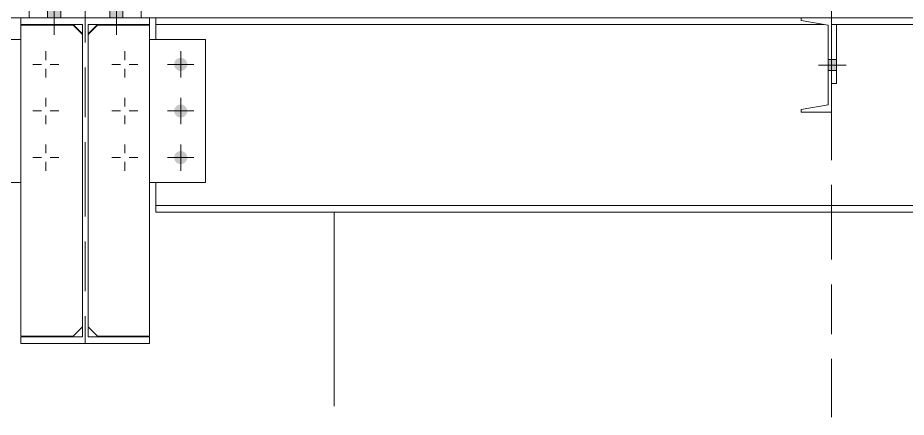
# Model space of a CAD drawing. Header units: millimetres. Extents: x 2 to 845, y 5 to 599.
# Drawn here: x 365.76 to 401.48, y 448.19 to 464.26 of the extents above; entities that cross this region are included whole.
import ezdxf

# ---------------------------------------------------------------- set-up
doc = ezdxf.new("R2010")
doc.units = ezdxf.units.MM
for name, pattern in [('XKITLINE00', [0]), ('XKITLINE02', [4, 2, -2]), ('XKITLINE06', [7, 3, -1, 2, -1])]:
    doc.linetypes.add(name, pattern=pattern)
for name, color, linetype, lineweight in [('Grelha', 4, 'Continuous', 0), ('Objeto gráfico', 3, 'Continuous', 0), ('Parafuso', 3, 'Continuous', 0), ('Peça', 2, 'Continuous', 0)]:
    doc.layers.add(name, color=color, linetype=linetype, lineweight=lineweight)

# ---------------------------------------------------------------- blocks, each defined once
blk = doc.blocks.new('*A232')
at = {"layer": 'Grelha', "color": 7, "linetype": 'XKITLINE00', "lineweight": 0}
blk.add_line((346.986, 464.257), (429.929, 464.257), dxfattribs=at)
blk = doc.blocks.new('*A239')
at = {"layer": 'Peça', "color": 1, "linetype": 'XKITLINE00', "lineweight": 0}
for p, q in [((371.31, 464.257), (371.31, 463.382)), ((371.31, 463.987), (398.169, 463.987)), ((398.673, 463.987), (425.635, 463.987)), ((371.31, 456.432), (371.31, 457.632)), ((371.31, 456.702), (425.635, 456.702)), ((371.31, 456.432), (425.635, 456.432))]:
    blk.add_line(p, q, dxfattribs=at)
blk = doc.blocks.new('*A240')
at = {"layer": 'Peça', "color": 1, "linetype": 'XKITLINE00', "lineweight": 0}
blk.add_line((378.473, 448.639), (378.473, 456.432), dxfattribs=at)
blk = doc.blocks.new('*A276')
at = {"layer": 'Peça', "color": 4, "linetype": 'XKITLINE00', "lineweight": 0}
for p, q in [((366.223, 464.732), (366.223, 464.415)), ((366.223, 464.732), (370.723, 464.732)), ((370.723, 464.732), (370.723, 464.415))]:
    blk.add_line(p, q, dxfattribs=at)
at = {"layer": 'Peça', "color": 7, "linetype": 'XKITLINE02', "lineweight": 0}
for p, q in [((366.223, 464.732), (370.723, 464.732)), ((366.223, 464.415), (366.223, 464.257)), ((370.723, 464.415), (370.723, 464.257)), ((366.223, 464.257), (370.723, 464.257)), ((366.223, 464.257), (370.723, 464.257))]:
    blk.add_line(p, q, dxfattribs=at)
blk = doc.blocks.new('*A296')
at = {"layer": 'Parafuso'}
for points in [[(366.96, 464.257), (366.96, 464.732), (367.485, 464.732), (367.485, 464.257)], [(366.96, 464.257), (366.96, 464.732), (367.485, 464.732), (367.485, 464.257)], [(366.96, 464.257), (366.96, 464.732), (367.485, 464.732), (367.485, 464.257)], [(366.96, 464.257), (366.96, 464.732), (367.485, 464.732), (367.485, 464.257)], [(369.46, 464.257), (369.46, 464.732), (369.985, 464.732), (369.985, 464.257)], [(369.46, 464.257), (369.46, 464.732), (369.985, 464.732), (369.985, 464.257)], [(369.46, 464.257), (369.46, 464.732), (369.985, 464.732), (369.985, 464.257)]]:
    blk.add_hatch(color=7, dxfattribs=at).paths.add_polyline_path(points, flags=17)
at = {"layer": 'Parafuso', "color": 7, "linetype": 'XKITLINE00', "lineweight": 0}
for p, q in [((367.223, 465.152), (367.223, 463.565)), ((367.223, 465.152), (367.223, 463.565)), ((367.223, 465.152), (367.223, 463.565)), ((367.223, 465.152), (367.223, 463.565)), ((369.723, 465.152), (369.723, 463.565)), ((369.723, 465.152), (369.723, 463.565)), ((369.723, 465.152), (369.723, 463.565)), ((366.96, 464.732), (366.96, 464.257)), ((366.96, 464.732), (366.96, 464.257)), ((366.96, 464.732), (366.96, 464.257)), ((366.96, 464.732), (366.96, 464.257)), ((367.485, 464.732), (367.485, 464.257)), ((367.485, 464.732), (367.485, 464.257)), ((367.485, 464.732), (367.485, 464.257)), ((367.485, 464.732), (367.485, 464.257)), ((369.46, 464.732), (369.46, 464.257)), ((369.46, 464.732), (369.46, 464.257)), ((369.46, 464.732), (369.46, 464.257)), ((369.985, 464.732), (369.985, 464.257)), ((369.985, 464.732), (369.985, 464.257)), ((369.985, 464.732), (369.985, 464.257))]:
    blk.add_line(p, q, dxfattribs=at)
at = {"layer": 'Parafuso', "color": 7, "linetype": 'XKITLINE02', "lineweight": 0}
for p, q in [((369.723, 465.152), (369.723, 463.565)), ((369.46, 464.732), (369.46, 464.257)), ((369.985, 464.732), (369.985, 464.257))]:
    blk.add_line(p, q, dxfattribs=at)
blk = doc.blocks.new('*A301')
at = {"layer": 'Peça', "color": 1, "linetype": 'XKITLINE00', "lineweight": 0}
for p, q in [((368.584, 463.585), (368.959, 463.96)), ((368.959, 463.96), (371.06, 463.96)), ((371.06, 463.96), (371.06, 451.455)), ((368.959, 451.455), (368.584, 451.83)), ((371.06, 451.455), (368.959, 451.455))]:
    blk.add_line(p, q, dxfattribs=at)
blk = doc.blocks.new('*A302')
at = {"layer": 'Peça', "color": 1, "linetype": 'XKITLINE00', "lineweight": 0}
for p, q in [((365.885, 451.455), (365.885, 463.96)), ((365.885, 463.96), (367.986, 463.96)), ((367.986, 463.96), (368.361, 463.585)), ((368.361, 451.83), (367.986, 451.455)), ((367.986, 451.455), (365.885, 451.455))]:
    blk.add_line(p, q, dxfattribs=at)
blk = doc.blocks.new('*A303')
at = {"layer": 'Peça', "color": 1, "linetype": 'XKITLINE00', "lineweight": 0}
for p, q in [((368.584, 463.61), (368.959, 463.985)), ((371.06, 463.96), (371.06, 463.985))]:
    blk.add_line(p, q, dxfattribs=at)
blk = doc.blocks.new('*A304')
at = {"layer": 'Peça', "color": 1, "linetype": 'XKITLINE00', "lineweight": 0}
for p, q in [((371.06, 463.382), (373.31, 463.382)), ((373.31, 463.382), (373.31, 457.632)), ((373.31, 457.632), (371.06, 457.632))]:
    blk.add_line(p, q, dxfattribs=at)
blk = doc.blocks.new('*A305')
at = {"layer": 'Parafuso', "color": 7, "linetype": 'XKITLINE00', "lineweight": 0}
for p, q in [((370.06, 462.907), (370.06, 462.557)), ((369.535, 462.382), (369.885, 462.382)), ((370.06, 461.857), (370.06, 462.207)), ((370.585, 462.382), (370.236, 462.382)), ((370.06, 461.032), (370.06, 460.682)), ((369.535, 460.507), (369.885, 460.507)), ((370.585, 460.507), (370.236, 460.507)), ((370.06, 459.982), (370.06, 460.332)), ((370.06, 459.157), (370.06, 458.807)), ((369.535, 458.632), (369.885, 458.632)), ((370.585, 458.632), (370.236, 458.632)), ((370.06, 458.107), (370.06, 458.457))]:
    blk.add_line(p, q, dxfattribs=at)
blk = doc.blocks.new('*A306')
at = {"layer": 'Parafuso'}
for points in [[(372.048, 462.395), (372.049, 462.408), (372.051, 462.421), (372.053, 462.433), (372.056, 462.446), (372.059, 462.458), (372.063, 462.47), (372.068, 462.483), (372.073, 462.494), (372.079, 462.506), (372.085, 462.517), (372.092, 462.528), (372.099, 462.538), (372.107, 462.549), (372.116, 462.558), (372.125, 462.568), (372.134, 462.577), (372.144, 462.585), (372.154, 462.593), (372.164, 462.6), (372.175, 462.607), (372.186, 462.614), (372.198, 462.619), (372.21, 462.625), (372.222, 462.629), (372.234, 462.633), (372.246, 462.637), (372.259, 462.64), (372.272, 462.642), (372.284, 462.643), (372.297, 462.644), (372.31, 462.645), (372.323, 462.644), (372.336, 462.643), (372.349, 462.642), (372.361, 462.64), (372.374, 462.637), (372.386, 462.633), (372.399, 462.629), (372.411, 462.625), (372.422, 462.619), (372.434, 462.614), (372.445, 462.607), (372.456, 462.6), (372.467, 462.593), (372.477, 462.585), (372.486, 462.577), (372.496, 462.568), (372.505, 462.558), (372.513, 462.549), (372.521, 462.538), (372.528, 462.528), (372.535, 462.517), (372.542, 462.506), (372.547, 462.494), (372.553, 462.483), (372.557, 462.47), (372.561, 462.458), (372.565, 462.446), (372.568, 462.433), (372.57, 462.421), (372.571, 462.408), (372.572, 462.395), (372.573, 462.382), (372.572, 462.369), (372.571, 462.356), (372.57, 462.344), (372.568, 462.331), (372.565, 462.318), (372.561, 462.306), (372.557, 462.294), (372.553, 462.282), (372.547, 462.27), (372.542, 462.258), (372.535, 462.247), (372.528, 462.236), (372.521, 462.226), (372.513, 462.216), (372.505, 462.206), (372.496, 462.196), (372.486, 462.188), (372.477, 462.179), (372.467, 462.171), (372.456, 462.164), (372.445, 462.157), (372.434, 462.151), (372.422, 462.145), (372.411, 462.14), (372.399, 462.135), (372.386, 462.131), (372.374, 462.127), (372.361, 462.125), (372.349, 462.122), (372.336, 462.121), (372.323, 462.12), (372.31, 462.12), (372.297, 462.12), (372.284, 462.121), (372.272, 462.122), (372.259, 462.125), (372.246, 462.127), (372.234, 462.131), (372.222, 462.135), (372.21, 462.14), (372.198, 462.145), (372.186, 462.151), (372.175, 462.157), (372.164, 462.164), (372.154, 462.171), (372.144, 462.179), (372.134, 462.188), (372.125, 462.196), (372.116, 462.206), (372.107, 462.216), (372.099, 462.226), (372.092, 462.236), (372.085, 462.247), (372.079, 462.258), (372.073, 462.27), (372.068, 462.282), (372.063, 462.294), (372.059, 462.306), (372.056, 462.318), (372.053, 462.331), (372.051, 462.344), (372.049, 462.356), (372.048, 462.369), (372.048, 462.382)], [(372.048, 460.52), (372.049, 460.533), (372.051, 460.546), (372.053, 460.558), (372.056, 460.571), (372.059, 460.583), (372.063, 460.595), (372.068, 460.608), (372.073, 460.619), (372.079, 460.631), (372.085, 460.642), (372.092, 460.653), (372.099, 460.663), (372.107, 460.674), (372.116, 460.683), (372.125, 460.693), (372.134, 460.702), (372.144, 460.71), (372.154, 460.718), (372.164, 460.725), (372.175, 460.732), (372.186, 460.739), (372.198, 460.744), (372.21, 460.75), (372.222, 460.754), (372.234, 460.758), (372.246, 460.762), (372.259, 460.765), (372.272, 460.767), (372.284, 460.768), (372.297, 460.769), (372.31, 460.77), (372.323, 460.769), (372.336, 460.768), (372.349, 460.767), (372.361, 460.765), (372.374, 460.762), (372.386, 460.758), (372.399, 460.754), (372.411, 460.75), (372.422, 460.744), (372.434, 460.739), (372.445, 460.732), (372.456, 460.725), (372.467, 460.718), (372.477, 460.71), (372.486, 460.702), (372.496, 460.693), (372.505, 460.683), (372.513, 460.674), (372.521, 460.663), (372.528, 460.653), (372.535, 460.642), (372.542, 460.631), (372.547, 460.619), (372.553, 460.608), (372.557, 460.595), (372.561, 460.583), (372.565, 460.571), (372.568, 460.558), (372.57, 460.546), (372.571, 460.533), (372.572, 460.52), (372.573, 460.507), (372.572, 460.494), (372.571, 460.481), (372.57, 460.469), (372.568, 460.456), (372.565, 460.443), (372.561, 460.431), (372.557, 460.419), (372.553, 460.407), (372.547, 460.395), (372.542, 460.383), (372.535, 460.372), (372.528, 460.361), (372.521, 460.351), (372.513, 460.341), (372.505, 460.331), (372.496, 460.321), (372.486, 460.313), (372.477, 460.304), (372.467, 460.296), (372.456, 460.289), (372.445, 460.282), (372.434, 460.276), (372.422, 460.27), (372.411, 460.265), (372.399, 460.26), (372.386, 460.256), (372.374, 460.252), (372.361, 460.25), (372.349, 460.247), (372.336, 460.246), (372.323, 460.245), (372.31, 460.245), (372.297, 460.245), (372.284, 460.246), (372.272, 460.247), (372.259, 460.25), (372.246, 460.252), (372.234, 460.256), (372.222, 460.26), (372.21, 460.265), (372.198, 460.27), (372.186, 460.276), (372.175, 460.282), (372.164, 460.289), (372.154, 460.296), (372.144, 460.304), (372.134, 460.313), (372.125, 460.321), (372.116, 460.331), (372.107, 460.341), (372.099, 460.351), (372.092, 460.361), (372.085, 460.372), (372.079, 460.383), (372.073, 460.395), (372.068, 460.407), (372.063, 460.419), (372.059, 460.431), (372.056, 460.443), (372.053, 460.456), (372.051, 460.469), (372.049, 460.481), (372.048, 460.494), (372.048, 460.507)], [(372.048, 458.645), (372.049, 458.658), (372.051, 458.671), (372.053, 458.683), (372.056, 458.696), (372.059, 458.708), (372.063, 458.72), (372.068, 458.733), (372.073, 458.744), (372.079, 458.756), (372.085, 458.767), (372.092, 458.778), (372.099, 458.788), (372.107, 458.799), (372.116, 458.808), (372.125, 458.818), (372.134, 458.827), (372.144, 458.835), (372.154, 458.843), (372.164, 458.85), (372.175, 458.857), (372.186, 458.864), (372.198, 458.869), (372.21, 458.875), (372.222, 458.879), (372.234, 458.883), (372.246, 458.887), (372.259, 458.89), (372.272, 458.892), (372.284, 458.893), (372.297, 458.894), (372.31, 458.895), (372.323, 458.894), (372.336, 458.893), (372.349, 458.892), (372.361, 458.89), (372.374, 458.887), (372.386, 458.883), (372.399, 458.879), (372.411, 458.875), (372.422, 458.869), (372.434, 458.864), (372.445, 458.857), (372.456, 458.85), (372.467, 458.843), (372.477, 458.835), (372.486, 458.827), (372.496, 458.818), (372.505, 458.808), (372.513, 458.799), (372.521, 458.788), (372.528, 458.778), (372.535, 458.767), (372.542, 458.756), (372.547, 458.744), (372.553, 458.733), (372.557, 458.72), (372.561, 458.708), (372.565, 458.696), (372.568, 458.683), (372.57, 458.671), (372.571, 458.658), (372.572, 458.645), (372.573, 458.632), (372.572, 458.619), (372.571, 458.606), (372.57, 458.594), (372.568, 458.581), (372.565, 458.568), (372.561, 458.556), (372.557, 458.544), (372.553, 458.532), (372.547, 458.52), (372.542, 458.508), (372.535, 458.497), (372.528, 458.486), (372.521, 458.476), (372.513, 458.466), (372.505, 458.456), (372.496, 458.446), (372.486, 458.438), (372.477, 458.429), (372.467, 458.421), (372.456, 458.414), (372.445, 458.407), (372.434, 458.401), (372.422, 458.395), (372.411, 458.39), (372.399, 458.385), (372.386, 458.381), (372.374, 458.377), (372.361, 458.375), (372.349, 458.372), (372.336, 458.371), (372.323, 458.37), (372.31, 458.37), (372.297, 458.37), (372.284, 458.371), (372.272, 458.372), (372.259, 458.375), (372.246, 458.377), (372.234, 458.381), (372.222, 458.385), (372.21, 458.39), (372.198, 458.395), (372.186, 458.401), (372.175, 458.407), (372.164, 458.414), (372.154, 458.421), (372.144, 458.429), (372.134, 458.438), (372.125, 458.446), (372.116, 458.456), (372.107, 458.466), (372.099, 458.476), (372.092, 458.486), (372.085, 458.497), (372.079, 458.508), (372.073, 458.52), (372.068, 458.532), (372.063, 458.544), (372.059, 458.556), (372.056, 458.568), (372.053, 458.581), (372.051, 458.594), (372.049, 458.606), (372.048, 458.619), (372.048, 458.632)]]:
    blk.add_hatch(color=7, dxfattribs=at).paths.add_polyline_path(points, flags=17)
at = {"layer": 'Parafuso', "color": 7, "linetype": 'XKITLINE00', "lineweight": 0}
for p, q in [((372.31, 461.857), (372.31, 462.907)), ((371.785, 462.382), (372.835, 462.382)), ((372.31, 459.982), (372.31, 461.032)), ((371.785, 460.507), (372.835, 460.507)), ((372.31, 458.107), (372.31, 459.157)), ((371.785, 458.632), (372.835, 458.632))]:
    blk.add_line(p, q, dxfattribs=at)
blk = doc.blocks.new('*A307')
at = {"layer": 'Parafuso', "color": 7, "linetype": 'XKITLINE00', "lineweight": 0}
for p, q in [((370.06, 462.907), (370.06, 462.557)), ((369.535, 462.382), (369.885, 462.382)), ((370.06, 461.857), (370.06, 462.207)), ((370.585, 462.382), (370.236, 462.382)), ((370.06, 461.032), (370.06, 460.682)), ((369.535, 460.507), (369.885, 460.507)), ((370.585, 460.507), (370.236, 460.507)), ((370.06, 459.982), (370.06, 460.332)), ((370.06, 459.157), (370.06, 458.807)), ((369.535, 458.632), (369.885, 458.632)), ((370.585, 458.632), (370.236, 458.632)), ((370.06, 458.107), (370.06, 458.457))]:
    blk.add_line(p, q, dxfattribs=at)
blk = doc.blocks.new('*A308')
at = {"layer": 'Parafuso', "color": 7, "linetype": 'XKITLINE00', "lineweight": 0}
for p, q in [((372.31, 462.907), (372.31, 462.557)), ((371.785, 462.382), (372.135, 462.382)), ((372.31, 461.857), (372.31, 462.207)), ((372.835, 462.382), (372.486, 462.382)), ((372.31, 461.032), (372.31, 460.682)), ((371.785, 460.507), (372.135, 460.507)), ((372.835, 460.507), (372.486, 460.507)), ((372.31, 459.982), (372.31, 460.332)), ((372.31, 459.157), (372.31, 458.807)), ((371.785, 458.632), (372.135, 458.632)), ((372.835, 458.632), (372.486, 458.632)), ((372.31, 458.107), (372.31, 458.457))]:
    blk.add_line(p, q, dxfattribs=at)
blk = doc.blocks.new('*A311')
at = {"layer": 'Peça', "color": 1, "linetype": 'XKITLINE00', "lineweight": 0}
for p, q in [((365.885, 463.96), (365.885, 463.985)), ((368.361, 463.61), (367.986, 463.985))]:
    blk.add_line(p, q, dxfattribs=at)
blk = doc.blocks.new('*A312')
at = {"layer": 'Peça', "color": 1, "linetype": 'XKITLINE00', "lineweight": 0}
for p, q in [((365.885, 463.382), (363.635, 463.382)), ((363.635, 463.382), (363.635, 457.632)), ((363.635, 457.632), (365.885, 457.632))]:
    blk.add_line(p, q, dxfattribs=at)
blk = doc.blocks.new('*A313')
at = {"layer": 'Parafuso', "color": 7, "linetype": 'XKITLINE00', "lineweight": 0}
for p, q in [((366.885, 462.907), (366.885, 462.557)), ((366.36, 462.382), (366.71, 462.382)), ((366.885, 461.857), (366.885, 462.207)), ((367.41, 462.382), (367.061, 462.382)), ((366.885, 461.032), (366.885, 460.682)), ((366.36, 460.507), (366.71, 460.507)), ((367.41, 460.507), (367.061, 460.507)), ((366.885, 459.982), (366.885, 460.332)), ((366.885, 459.157), (366.885, 458.807)), ((366.36, 458.632), (366.71, 458.632)), ((367.41, 458.632), (367.061, 458.632)), ((366.885, 458.107), (366.885, 458.457))]:
    blk.add_line(p, q, dxfattribs=at)
blk = doc.blocks.new('*A315')
at = {"layer": 'Peça', "color": 1, "linetype": 'XKITLINE00', "lineweight": 0}
for p, q in [((371.06, 464.257), (365.885, 464.257)), ((365.885, 464.257), (365.885, 463.985)), ((365.885, 463.985), (368.361, 463.985)), ((368.361, 463.985), (368.361, 451.43)), ((368.584, 451.43), (368.584, 463.985)), ((368.584, 463.985), (371.06, 463.985)), ((371.06, 463.985), (371.06, 464.257)), ((368.361, 451.43), (365.885, 451.43)), ((365.885, 451.43), (365.885, 451.157)), ((365.885, 451.157), (371.06, 451.157)), ((371.06, 451.43), (368.584, 451.43)), ((371.06, 451.157), (371.06, 451.43))]:
    blk.add_line(p, q, dxfattribs=at)
blk = doc.blocks.new('*A337')
at = {"layer": 'Parafuso', "color": 7, "linetype": 'XKITLINE02', "lineweight": 0}
for p, q in [((398.473, 462.582), (398.345, 462.582)), ((398.473, 462.582), (398.345, 462.582)), ((398.673, 462.582), (398.473, 462.582)), ((398.673, 462.582), (398.473, 462.582)), ((399.065, 462.357), (397.953, 462.357)), ((399.065, 462.357), (397.953, 462.357)), ((398.473, 462.132), (398.345, 462.132)), ((398.473, 462.132), (398.345, 462.132)), ((398.673, 462.132), (398.473, 462.132)), ((398.673, 462.132), (398.473, 462.132))]:
    blk.add_line(p, q, dxfattribs=at)
blk = doc.blocks.new('*A338')
at = {"layer": 'Peça', "color": 1, "linetype": 'XKITLINE00', "lineweight": 0}
for p, q in [((397.248, 464.257), (398.473, 464.257)), ((397.248, 464.144), (397.248, 464.257)), ((398.345, 463.957), (397.248, 464.144)), ((398.473, 460.457), (398.473, 464.257)), ((398.345, 460.757), (398.345, 463.957)), ((397.248, 460.57), (398.345, 460.757)), ((397.248, 460.457), (397.248, 460.57)), ((398.473, 460.457), (397.248, 460.457))]:
    blk.add_line(p, q, dxfattribs=at)
blk = doc.blocks.new('*A339')
at = {"layer": 'Peça', "color": 1, "linetype": 'XKITLINE00', "lineweight": 0}
for p, q in [((398.673, 463.987), (398.473, 463.987)), ((398.673, 461.607), (398.673, 463.987)), ((398.473, 461.607), (398.673, 461.607))]:
    blk.add_line(p, q, dxfattribs=at)
blk = doc.blocks.new('*A340')
at = {"layer": 'Parafuso'}
for points in [[(398.473, 462.132), (398.345, 462.132), (398.345, 462.582), (398.473, 462.582)], [(398.473, 462.132), (398.345, 462.132), (398.345, 462.582), (398.473, 462.582)], [(398.673, 462.132), (398.473, 462.132), (398.473, 462.582), (398.673, 462.582)], [(398.673, 462.132), (398.473, 462.132), (398.473, 462.582), (398.673, 462.582)]]:
    blk.add_hatch(color=7, dxfattribs=at).paths.add_polyline_path(points, flags=17)
at = {"layer": 'Parafuso', "color": 7, "linetype": 'XKITLINE00', "lineweight": 0}
for p, q in [((398.345, 462.582), (398.473, 462.582)), ((398.345, 462.582), (398.473, 462.582)), ((398.473, 462.582), (398.673, 462.582)), ((398.473, 462.582), (398.673, 462.582)), ((397.953, 462.357), (399.065, 462.357)), ((397.953, 462.357), (399.065, 462.357)), ((398.345, 462.132), (398.473, 462.132)), ((398.345, 462.132), (398.473, 462.132)), ((398.473, 462.132), (398.673, 462.132)), ((398.473, 462.132), (398.673, 462.132))]:
    blk.add_line(p, q, dxfattribs=at)
blk = doc.blocks.new('*A1208')
at = {"layer": 'Objeto gráfico', "color": 7, "linetype": 'XKITLINE06', "lineweight": 0}
blk.add_line((368.473, 473.257), (368.473, 451.157), dxfattribs=at)
blk = doc.blocks.new('*A1210')
at = {"layer": 'Objeto gráfico', "color": 7, "linetype": 'XKITLINE06', "lineweight": 0}
blk.add_line((398.473, 506.533), (398.473, 448.19), dxfattribs=at)

msp = doc.modelspace()

# ---------------------------------------------------------------- block references
at = {"lineweight": 0}
for name in ['*A1210', '*A240', '*A1208', '*A296', '*A276', '*A232', '*A315', '*A311', '*A302', '*A303', '*A301', '*A239', '*A338', '*A339', '*A312', '*A304', '*A313', '*A305', '*A307', '*A306', '*A308', '*A337', '*A340']:
    msp.add_blockref(name, (0, 0), dxfattribs=at)

doc.saveas('drawing.dxf')
